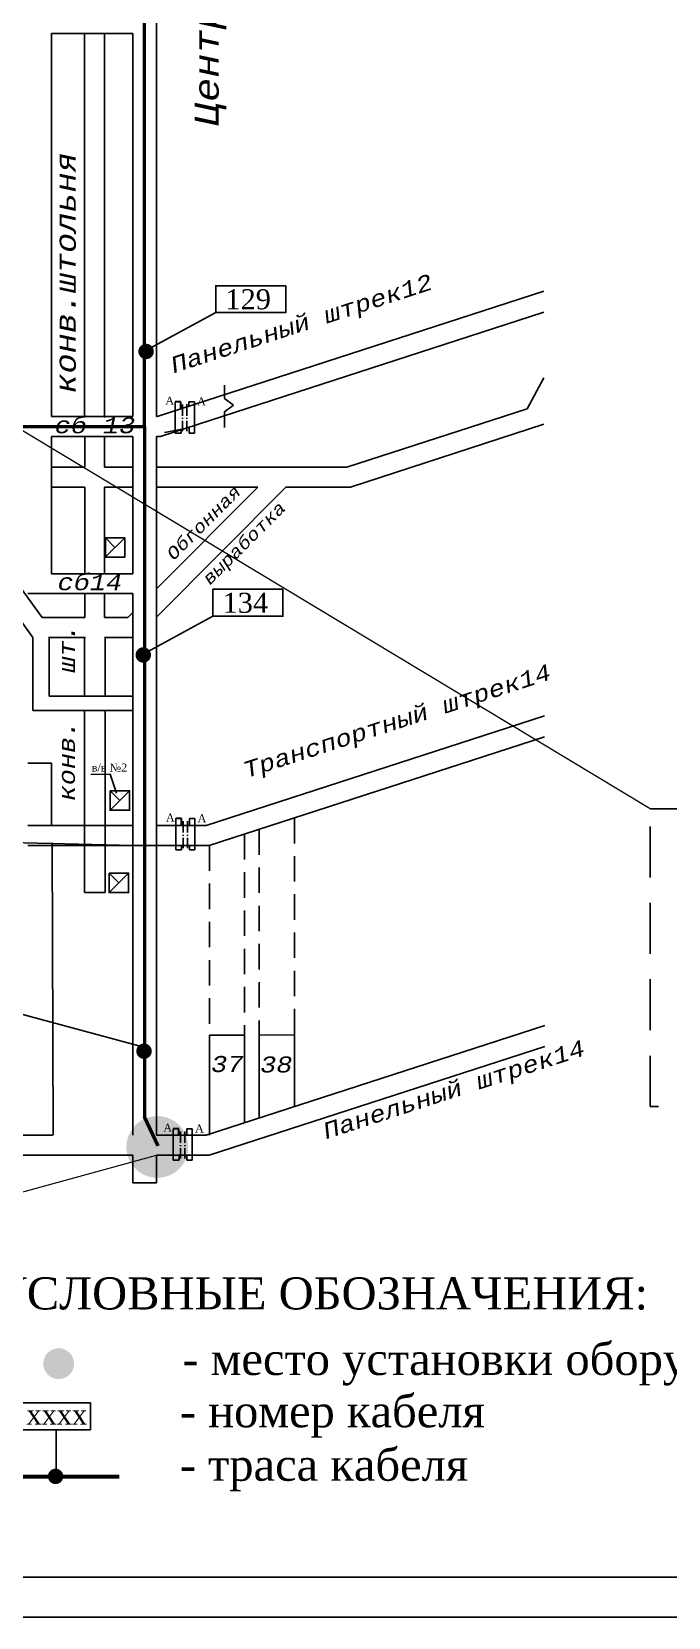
# Model space of a CAD drawing. Header units: millimetres. Extents: x 2309 to 3632, y -1063 to -766.
# Drawn here: x 2437.1 to 2516.4, y -1063.5 to -865.9 of the extents above; entities that cross this region are included whole.
import ezdxf

# ---------------------------------------------------------------- set-up
doc = ezdxf.new("R2010")
doc.units = ezdxf.units.MM
doc.header["$MEASUREMENT"] = 0
doc.linetypes.add('DASHED2', pattern=[9.524999999999995, 6.349999999999998, -3.174999999999998])
doc.linetypes.add('HIDDEN2', pattern=[4.762499999999999, 3.175, -1.5875])
for name, color, linetype in [('вен.з.г.471', 7, 'Continuous'), ('вент.зак.г.', 7, 'Continuous'), ('ГВУ', 7, 'Continuous'), ('Замер_станция', 7, 'Continuous'), ('Знаки подземные', 7, 'Continuous'), ('Надписи', 7, 'Continuous'), ('План', 7, 'Continuous'), ('Пожаропредупреждение', 1, 'Continuous'), ('Раскраска позиций ПЛА', 7, 'Continuous'), ('Усл. Обозначения', 7, 'Continuous')]:
    doc.layers.add(name, color=color, linetype=linetype)
doc.layers.add('ВР воздух', color=1, linetype='Continuous', lineweight=40)
doc.layers.add('ФЗ вода', color=1, linetype='Continuous', lineweight=40)
doc.styles.get("Standard").update_dxf_attribs({"font": 'TIMES.TTF'})
doc.styles.add('TXTRUS', font='TXTRUS.shx', dxfattribs={"height": 2})
doc.styles.add('Восстающие', font='TIMES.TTF')

# ---------------------------------------------------------------- blocks, each defined once
blk = doc.blocks.new('Вент парус')
at = {"layer": 'Усл. Обозначения'}
for p, q in [((1113.711723944435, 602.6715706248648), (1113.711723944435, 601.0049206248648)), ((1113.711723944435, 601.0049206248648), (1114.822823944435, 600.1715956248647)), ((1114.822823944435, 600.1715956248647), (1113.711723944435, 599.3382706248648)), ((1113.711723944435, 599.3382706248648), (1113.711723944435, 597.3938456248648))]:
    blk.add_line(p, q, dxfattribs=at)

msp = doc.modelspace()

# ---------------------------------------------------------------- hatches: boundary and pattern name
at = {"layer": 'Усл. Обозначения'}
h = msp.add_hatch(color=72, dxfattribs=at)
h.paths.add_polyline_path([(2454.397923219999, -834.4070035093853), (2452.695929872772, -834.3905153820754), (2452.643013569936, -839.8528213004313), (2454.345006917162, -839.8693094277412)], flags=16)
h.paths.add_polyline_path([(2444.891579348674, -899.6424535356881), (2445.682613273627, -817.9876693145072), (2456.28089030263, -818.0903405389304), (2455.489856377678, -899.7451247601111)], flags=9)
at = {"layer": 'ФЗ вода'}
h = msp.add_hatch(color=0, dxfattribs=at)
edge = h.paths.add_edge_path()
edge.add_arc((2451.339670620299, -905.7055724773132), 0.9623231349752471, 0, 360)
h = msp.add_hatch(color=0, dxfattribs=at)
edge = h.paths.add_edge_path()
edge.add_arc((2450.986368548619, -943.5305978339507), 0.9623231349752471, 0, 360)
h = msp.add_hatch(color=0, dxfattribs=at)
edge = h.paths.add_edge_path()
edge.add_arc((2451.084116184908, -992.905895491443), 0.9623231349752471, 0, 360)
h = msp.add_hatch(color=0, dxfattribs=at)
edge = h.paths.add_edge_path()
edge.add_arc((2452.739177225978, -1004.84159649917), 3.849292539900989, 0, 360)
h = msp.add_hatch(color=0, dxfattribs=at)
edge = h.paths.add_edge_path()
edge.add_arc((2440.454546753762, -1031.848780118524), 1.924646269950494, 0, 360)
h = msp.add_hatch(color=0, dxfattribs=at)
edge = h.paths.add_edge_path()
edge.add_arc((2440.067488661589, -1045.892126382572), 0.9623231349752471, 0, 360)

# ---------------------------------------------------------------- linework, layer by layer
msp.add_line((2440.130443490204, -1045.911046968851), (2440.130443490204, -1040.077290708989))
for points in [[(2309.37170776034, -1063.453786261195), (2729.37170776034, -1063.453786261195), (2729.37170776034, -766.453786261195), (2309.37170776034, -766.453786261195)], [(2329.37170776034, -1058.453786261195), (2724.37170776034, -1058.453786261195), (2724.37170776034, -771.453786261195), (2329.37170776034, -771.453786261195)], [(2460.007237031917, -900.8697668436007), (2468.719891852309, -900.8697668436007), (2468.719891852309, -897.5227497697779), (2460.007237031917, -897.5227497697779)], [(2459.653934960236, -938.6947922002381), (2468.366589780629, -938.6947922002381), (2468.366589780629, -935.3477751264153), (2459.653934960236, -935.3477751264153)], [(2435.689562566317, -1040.077290708989), (2444.40221738671, -1040.077290708989), (2444.40221738671, -1036.730273635167), (2435.689562566317, -1036.730273635167)]]:
    msp.add_lwpolyline(points, close=True)
at = {"linetype": 'DASHED2'}
msp.add_lwpolyline([(2514.108055688405, -962.6992508949326), (2648.478784381298, -962.6992508949326), (2648.478784381298, -999.8150046303763), (2514.108055688405, -999.8150046303766)], close=True, dxfattribs=at)
at = {"layer": 'вен.з.г.471', "color": 1, "lineweight": 60}
msp.add_line((2432.267710086314, -1045.911046968851), (2447.993176894094, -1045.911046968851), dxfattribs=at)
at = {"layer": 'вент.зак.г.'}
for p, q in [((2451.782101892887, -905.339422554766), (2460.007237031917, -900.8697668436007)), ((2451.428799821207, -943.1644479114034), (2459.653934960236, -938.6947922002381)), ((2451.526547457495, -992.5397455688957), (2430.182567613667, -986.7519775399581))]:
    msp.add_line(p, q, dxfattribs=at)
at = {"layer": 'ВР воздух', "color": 0, "lineweight": 20}
for p, q in [((2514.108055688405, -962.6992508949326), (2433.607572625064, -914.1853103046434)), ((2419.854345638638, -1014.857954978941), (2452.621054985318, -1005.873860276413))]:
    msp.add_line(p, q, dxfattribs=at)
at = {"layer": 'План', "color": 0}
for p, q in [((2452.619541134991, -838.3785102893457), (2452.620223024726, -913.8241193405663)), ((2439.571652023151, -866.0797877074051), (2439.57129986397, -913.8241193405663)), ((2449.682294196899, -866.0797876930403), (2449.668779003728, -913.8241193405663)), ((2439.571281544929, -916.307741530424), (2439.571155369489, -933.4141024747406)), ((2449.683871232088, -916.307741530424), (2449.683882465137, -933.4129936955046)), ((2452.620245472109, -916.307741530424), (2452.6206836004, -964.7831093033598)), ((2449.683884081505, -935.8743354242564), (2449.683892489838, -948.6782202179213)), ((2449.68389363073, -950.4155259913857), (2449.683903065947, -964.7831093033598)), ((2449.683904697878, -967.2681501755206), (2449.683928418595, -1003.389141434108)), ((2452.620706060605, -967.2681501755208), (2452.621032525112, -1003.388819404252)), ((2449.683930050471, -1005.87409793456), (2449.695139038231, -1009.313078618294)), ((2452.621054985318, -1005.873860276413), (2452.638874391072, -1009.290961871191))]:
    msp.add_line(p, q, dxfattribs=at)
at = {"layer": 'План'}
for p, q in [((2439.56970450974, -866.0797876930403), (2449.682294196899, -866.0797876930403)), ((2443.674869909676, -892.9106766265563), (2443.674869909676, -865.9937935768489)), ((2446.175888175866, -892.8065801120397), (2446.175888175866, -865.9937935768489)), ((2443.674869909676, -913.7300958171818), (2443.674869909676, -892.9106766265563)), ((2446.175888175866, -913.9382888462151), (2446.175888175866, -892.8065801120397)), ((2452.705443749906, -913.8241193405663), (2500.857725241511, -898.1936744689693)), ((2453.116686107678, -916.307741530424), (2500.861187241844, -900.8117213561345)), ((2500.872024224575, -909.0069051136971), (2498.774113426334, -912.8487624446798)), ((2476.349066855113, -920.1280323632936), (2498.774113426334, -912.8487624446798)), ((2439.57129986397, -913.8241193405663), (2449.668779003728, -913.8241193405663)), ((2452.620223024726, -913.8241193405663), (2452.705443749906, -913.8241193405663)), ((2476.808177491011, -922.5971371971036), (2500.879664235359, -914.7844627454983)), ((2439.571281544929, -916.307741530424), (2443.698842844965, -916.307741530424)), ((2443.699262101642, -920.1316121519333), (2443.698842844965, -916.307741530424)), ((2446.164189658651, -916.307741530424), (2449.683871232088, -916.307741530424)), ((2446.164189658651, -920.1313418924407), (2446.164189658651, -916.307741530424)), ((2452.62024547211, -916.307741530424), (2453.116686107678, -916.307741530424)), ((2439.571253336962, -920.1320647549118), (2443.699262101642, -920.1316121519333)), ((2446.164189658651, -920.1313418924407), (2449.6838737428, -920.1309559873735)), ((2452.620280024036, -920.1306340340286), (2476.349066855113, -920.1280323632936)), ((2439.571235154743, -922.5971371971037), (2443.699532426644, -922.5971371971037)), ((2443.700718370293, -933.4136497013526), (2443.699532426644, -922.5971371971037)), ((2446.164189658651, -922.5971371971037), (2449.683875362346, -922.5971371971037)), ((2446.164189658651, -933.4133796015282), (2446.164189658651, -922.5971371971037)), ((2452.620302316695, -922.5971371971037), (2465.246290354908, -922.5971371971037)), ((2465.246290354908, -922.5971371971037), (2452.620417039639, -935.2903072624152)), ((2468.740939262814, -922.5971371971037), (2452.620448792909, -938.8035509604418)), ((2468.740939262814, -922.5971371971037), (2476.808177491011, -922.5971371971037)), ((2430.041072274919, -931.3574312182061), (2437.25655717803, -941.3339847732699)), ((2432.939276549049, -931.3574312182061), (2438.379263648155, -938.8771414926955)), ((2439.571155369489, -933.4141024747406), (2449.683882465137, -933.4129936955046)), ((2436.631994815482, -935.8743354242564), (2449.683884081505, -935.8743354242564)), ((2443.701316773333, -938.8714418788337), (2443.700988164702, -935.8743354242564)), ((2446.164189658651, -938.8711718446193), (2446.164189658651, -935.8743354242564)), ((2449.683884081505, -935.8743354242564), (2449.683903065947, -964.7831093033598)), ((2449.683885636676, -938.2424905743488), (2449.058853207686, -938.8708544680296)), ((2438.379263087216, -938.8720253992396), (2443.701316773333, -938.8714418788337)), ((2446.164189658651, -938.8711718446193), (2449.058853207686, -938.8708544680296)), ((2452.620448792909, -938.8035509604418), (2452.6206836004, -964.7831093033598)), ((2437.25655717803, -941.3339847732699), (2437.278542144472, -941.3339847732699)), ((2437.25655717803, -941.3339847732699), (2437.25655717803, -950.4463119303903)), ((2439.266187184621, -941.3339847732699), (2443.811305469407, -941.3339847732699)), ((2439.281789605865, -941.2796110095878), (2439.281789605865, -948.6539394523907)), ((2446.182166963226, -941.3339847732699), (2449.683887666866, -941.3339847732699)), ((2439.281789605865, -948.6539394523907), (2449.688733859132, -948.6539394523907)), ((2449.683892473893, -948.6539394523907), (2449.683893650947, -950.4463119303903)), ((2437.25655717803, -950.4463119303903), (2449.74000138764, -950.4463119303903)), ((2458.801007238595, -964.7831093033598), (2500.92769781688, -951.1085980588302)), ((2459.208702761059, -967.2681501755208), (2500.931159827611, -953.7266528079517)), ((2436.610056919179, -956.9998276478966), (2439.563162949703, -956.9941543049589)), ((2439.563162949703, -956.9941543049589), (2439.563162949703, -964.7831093033598)), ((2449.683904697878, -967.2681501755208), (2338.217994165799, -964.4960236581871)), ((2436.618391188563, -964.7831093033598), (2449.683903065947, -964.7831093033598)), ((2449.683903065947, -964.7831093033598), (2449.683904697878, -967.2681501755206)), ((2452.6206836004, -964.7831093033598), (2458.801007238595, -964.7831093033598)), ((2452.6206836004, -964.7831093033598), (2452.620706060605, -967.2681501755208)), ((2436.633785347469, -967.2681501755208), (2449.683904697878, -967.2681501755208)), ((2439.664198113403, -966.9433158117245), (2439.758438676155, -1003.372325357145)), ((2449.683904697877, -967.2681501755206), (2449.683921852294, -993.3902312273195)), ((2452.620706060605, -967.2681501755208), (2459.208702761059, -967.2681501755208)), ((2452.620706060605, -967.2681501755208), (2452.621032525112, -1003.388819404252)), ((2458.801356163308, -1003.388819404252), (2500.978726707442, -989.6978572172591)), ((2459.209051685772, -1005.873860276413), (2500.982188721059, -992.3159141493157)), ((2338.217994165799, -1003.401362777793), (2439.685018271905, -1003.39023773423)), ((2452.621032525112, -1003.388819404252), (2458.801356163308, -1003.388819404252)), ((2334.111287423353, -1005.87409793456), (2449.683930050471, -1005.87409793456)), ((2452.621054985318, -1005.873860276413), (2459.209051685772, -1005.873860276413))]:
    msp.add_line(p, q, dxfattribs=at)
at = {"layer": 'План', "linetype": 'HIDDEN2'}
for p, q in [((2469.807345913635, -963.8282401500524), (2469.807345913635, -990.8893304042567)), ((2463.599025365874, -965.8432211043242), (2463.599025365874, -990.897139426301)), ((2465.431807057056, -965.24837098783), (2465.410990301791, -990.8960767021133)), ((2459.223486509295, -967.2633519421018), (2459.223486509295, -990.9081874485289))]:
    msp.add_line(p, q, dxfattribs=at)
at = {"layer": 'План'}
for points in [[(2446.268309640941, -928.9189502227241), (2448.688828757665, -928.9189502227241), (2448.688828757665, -931.3466449220866), (2446.268309640941, -931.3466449220866)], [(2446.858031937748, -960.4469245068615), (2449.278551054472, -960.4469245068615), (2449.278551054472, -962.874619206224), (2446.858031937748, -962.874619206224)], [(2446.729360478251, -970.7137543425918), (2449.149879594975, -970.7137543425918), (2449.149879594975, -973.1414490419543), (2446.729360478251, -973.1414490419543)]]:
    msp.add_lwpolyline(points, close=True, dxfattribs=at)
at = {"layer": 'Пожаропредупреждение', "lineweight": 50}
for p, q in [((2451.152368691754, -915.0659304354951), (2451.152368691754, -778.0464374706473)), ((2407.88332580608, -915.0659304354951), (2451.152368691754, -915.0659304354951)), ((2451.152368691754, -915.0659304354951), (2451.152368691754, -1001.08018911902)), ((2452.841619210759, -1004.680241033548), (2451.152368691754, -1001.08018911902))]:
    msp.add_line(p, q, dxfattribs=at)
at = {"layer": 'Раскраска позиций ПЛА', "lineweight": 30}
for p, q in [((2455.682349570005, -911.969914917504), (2454.957924793674, -911.9634526185025)), ((2455.682349570005, -912.8578024627856), (2455.682349570005, -911.969914917504)), ((2455.750681414193, -963.9213962686799), (2455.026256637862, -963.9149339696785)), ((2455.750681414193, -964.7831093033598), (2455.750681414193, -963.9213962686799)), ((2455.428377105473, -1002.592497202201), (2454.703952329142, -1002.586034903199)), ((2455.428377105473, -1003.388819404252), (2455.428377105473, -1002.592497202201))]:
    msp.add_line(p, q, dxfattribs=at)
at = {"layer": 'Раскраска позиций ПЛА'}
for p, q in [((2454.957924793674, -911.9634526185025), (2454.957924793674, -915.8733115769306)), ((2455.875379887373, -912.2988072289443), (2455.875379887373, -913.7152627080452)), ((2456.416929966351, -912.2867923578813), (2456.416929966351, -913.716451455974)), ((2456.672747541766, -912.5363148734332), (2456.672747541766, -911.9622826854375)), ((2456.672747541766, -911.9622826854375), (2457.348952580965, -911.9694622033846)), ((2457.348952580965, -911.9694622033846), (2457.348952580965, -915.8697515710062)), ((2443.674869909676, -913.7300958171818), (2443.678318885271, -913.857211402689)), ((2455.874530655884, -914.3568608628555), (2455.874530655884, -915.6589260481512)), ((2455.875379887373, -913.9853147022873), (2455.875379887373, -914.1010528980526)), ((2456.416080734863, -914.3580496107843), (2456.416080734863, -915.6373078776421)), ((2456.416929966351, -913.9865034502161), (2456.416929966351, -914.1022416459814)), ((2443.698842844965, -916.307741530424), (2446.164189658651, -916.307741530424)), ((2453.612495804621, -915.8224224297653), (2456.043349007961, -915.346449783028)), ((2454.957924793674, -915.8733115769306), (2455.692742879799, -915.8715828179018)), ((2455.692742879799, -915.8715828179018), (2455.692742879799, -915.4716530435272)), ((2456.685914168304, -915.8693769543411), (2456.685914168304, -915.149308020381)), ((2457.348952580965, -915.8698238260258), (2456.685914168304, -915.8693769543411)), ((2448.689415538091, -928.9173702784929), (2446.258486863389, -931.3562195236727)), ((2446.275227339109, -928.9275527192578), (2447.464105423169, -930.145664917283)), ((2447.162996245013, -931.2740482705667), (2447.172642099338, -931.2740482705667)), ((2443.686958917369, -941.2509422041469), (2443.686958917369, -948.6846279886422)), ((2446.225917583588, -941.2509422041469), (2446.225917583588, -948.691280227363)), ((2443.686958917369, -950.4341992407644), (2443.686958917369, -973.1147831434416)), ((2446.225917583588, -950.4142425246023), (2446.225917583588, -973.1147831434416)), ((2449.279137834898, -960.4453445626302), (2446.848209160196, -962.8841938078101)), ((2446.864949635916, -960.4555270033952), (2448.053827719976, -961.6736392014204)), ((2455.026256637862, -963.9149339696785), (2455.026256637862, -967.8247929281066)), ((2455.943711731562, -964.2502885801202), (2455.943711731562, -965.6667440592212)), ((2456.48526181054, -964.2382737090572), (2456.48526181054, -965.66793280715)), ((2456.741079385954, -964.7831093033598), (2456.741079385954, -963.9137640366134)), ((2456.741079385954, -963.9137640366134), (2457.417284425153, -963.9209435545606)), ((2457.417284425153, -963.9209435545606), (2457.417284425153, -967.8212329221822)), ((2455.943711731562, -965.9367960534632), (2455.943711731562, -966.0525342492285)), ((2456.48526181054, -965.9379848013921), (2456.48526181054, -966.0537229971574)), ((2455.026256637862, -967.8247929281066), (2455.761074723987, -967.8230641690777)), ((2455.761074723987, -967.8230641690777), (2455.761074723987, -967.2681501755208)), ((2455.942862500073, -966.3083422140314), (2455.942862500073, -967.6104073993272)), ((2456.484412579051, -966.3095309619603), (2456.484412579051, -967.5887892288181)), ((2456.754246012492, -967.820858305517), (2456.754246012492, -967.2681501755208)), ((2457.417284425153, -967.8213051772018), (2456.754246012492, -967.820858305517)), ((2449.150466375401, -970.7121743983605), (2446.719537700699, -973.1510236435404)), ((2446.736278176419, -970.7223568391255), (2447.925156260479, -971.9404690371507)), ((2454.703952329142, -1002.586034903199), (2454.703952329142, -1006.495893861627)), ((2455.621407422841, -1002.921389513641), (2455.621407422841, -1004.337844992742)), ((2456.16295750182, -1002.909374642578), (2456.16295750182, -1004.339033740671)), ((2456.418775077234, -1003.388819404252), (2456.418775077234, -1002.584864970134)), ((2456.418775077234, -1002.584864970134), (2457.094980116433, -1002.592044488081)), ((2457.094980116433, -1002.592044488081), (2457.094980116433, -1006.492333855703)), ((2455.620558191353, -1004.979443147552), (2455.620558191353, -1006.281508332848)), ((2455.621407422841, -1004.607896986984), (2455.621407422841, -1004.723635182749)), ((2456.162108270331, -1004.980631895481), (2456.162108270331, -1006.259890162339)), ((2456.16295750182, -1004.609085734913), (2456.16295750182, -1004.724823930678)), ((2454.703952329142, -1006.495893861627), (2455.438770415267, -1006.494165102598)), ((2455.438770415267, -1006.494165102598), (2455.438770415267, -1005.873860276413)), ((2456.431941703772, -1006.491959239038), (2456.431941703772, -1005.873860276413)), ((2457.094980116433, -1006.492406110722), (2456.431941703772, -1006.491959239038))]:
    msp.add_line(p, q, dxfattribs=at)
at = {"layer": 'Раскраска позиций ПЛА', "color": 21}
for p, q in [((2439.521277921396, -913.7898190362253), (2439.521277921396, -913.7898190362253)), ((2443.698842844965, -916.307741530424), (2446.164189658651, -916.307741530424)), ((2449.683903065947, -964.7831093033598), (2449.683904697878, -967.2681501755206)), ((2452.6206836004, -964.7831093033598), (2452.620706060605, -967.2681501755208)), ((2449.683904697878, -967.2681501755206), (2452.620706060605, -967.2681501755208))]:
    msp.add_line(p, q, dxfattribs=at)
at = {"layer": 'Раскраска позиций ПЛА', "lineweight": -2}
for p, q in [((2446.882509725448, -958.4013176440308), (2444.451447323608, -958.4341468360567)), ((2447.63811130219, -960.7321708154545), (2446.882509725448, -958.4013176440308)), ((2446.225917583588, -964.7831093033598), (2449.683903065947, -964.7831093033598)), ((2459.223486509295, -990.9081874485289), (2463.599025365874, -990.897139426301)), ((2459.223486509295, -990.9081874485289), (2459.223486509295, -1003.388819404252)), ((2463.599025365874, -990.897139426301), (2463.599025365874, -1001.831474629302)), ((2465.410990301791, -990.8960767021133), (2465.402589845301, -1001.246029572603)), ((2465.410990301791, -990.8960767021133), (2469.807345913635, -990.885792223559)), ((2469.807345913635, -990.885792223559), (2469.807345913635, -999.8162261496658)), ((2449.695139038231, -1009.313078618294), (2452.638874391072, -1009.290961871191))]:
    msp.add_line(p, q, dxfattribs=at)
at = {"layer": 'Раскраска позиций ПЛА', "color": 151}
msp.add_line((2449.683903065947, -964.7831093033598), (2449.683904697878, -967.2681501755206), dxfattribs=at)
at = {"layer": 'Раскраска позиций ПЛА', "color": 0}
msp.add_line((2443.686958917369, -973.1147831434416), (2446.225917583588, -973.1147831434416), dxfattribs=at)

# ---------------------------------------------------------------- block references
at = {"layer": 'Знаки подземные'}
msp.add_blockref('Вент парус', (1347.398668759832, -1512.573225020779), dxfattribs=at)

# ---------------------------------------------------------------- texts
msp.add_text('УСЛОВНЫЕ ОБОЗНАЧЕНИЯ:', height=4).set_placement((2432.212551873587, -1025.087846287201))
at = {"char_height": 4, "width": 95.27452463454236, "attachment_point": 1}
for s, insert in [('{\\fTimes New Roman|b0|i0|c204|p18;- место установки оборудования}', (2455.859828953443, -1029.261634407485)), ('{\\fTimes New Roman|b0|i0|c204|p18;- номер кабеля\\P- траса кабеля}', (2455.535725689885, -1035.771003401032))]:
    msp.add_mtext(s, dxfattribs=dict(at, insert=insert))
at = {"layer": 'ГВУ', "color": 0, "char_height": 2.5, "width": 7.906292634240002, "attachment_point": 1}
for s, insert in [('129', (2461.216365470569, -897.9486697780785)), ('134', (2460.863063398889, -935.7736951347159)), ('{\\fTimes New Roman|b0|i0|c204|p18;xxxx}', (2436.447179816435, -1036.930882498444))]:
    msp.add_mtext(s, dxfattribs=dict(at, insert=insert))
at = {"layer": 'Замер_станция', "color": 7, "lineweight": 25, "style": 'Восстающие'}
for p in [(2453.737384504547, -912.3322085099692), (2457.685800711049, -912.4175645041012), (2453.805716348736, -964.2836898611451), (2457.754132555237, -964.3690458552771), (2453.483412040016, -1002.954790794666), (2457.431828246517, -1003.040146788798)]:
    msp.add_text('А', height=1, dxfattribs=at).set_placement(p)
at = {"layer": 'Надписи', "attachment_point": 1, "style": 'TXTRUS'}
for s, insert, char_height, width, rotation in [('{\\fCourier New|b0|i1|c204|p49;Центральная грузовая штольня}', (2457.375542834959, -877.6139819562347), 3, 124.6, 90), ('{\\fCourier New|b0|i1|c204|p49;конв.штольня }', (2440.088322225192, -910.9567408054957), 2.5, 43.27518801334808, 90), ('{\\fCourier New|b0|i1|c204|p49;Панельный штрек12}', (2454.167255199812, -906.5239640353594), 2, 121.7, 18), ('{\\fCourier New|b0|i1|c204|p49;Обгонная }', (2453.719210549471, -930.7560298972548), 1.5, 86.7, 45), ('{\\fCourier New|b0|i1|c204|p49;выработка}', (2458.228661333175, -933.8341999103093), 1.5, 81.6, 45), ('{\\fCourier New|b0|i1|c204|p49;конв.   шт.\\H1.25x; }', (2440.473618476853, -961.7608779755312), 2, 41.2, 90), ('{\\fCourier New|b0|i1|c204|p49;Транспортный штрек14}', (2463.190164930436, -956.9945064393327), 2, 83.4, 18.000000000000004), ('{\\fCourier New|b0|i1|c204|p49;Панельный штрек14}', (2473.136357198379, -1001.980777283875), 2, 83.4, 18.000000000000004)]:
    msp.add_mtext(s, dxfattribs=dict(at, insert=insert, char_height=char_height, width=width, rotation=rotation))
at = {"layer": 'Надписи', "char_height": 2, "style": 'TXTRUS'}
for s, insert, width, attachment_point in [('{\\fCourier New|b0|i1|c204|p49;сб 13}', (2439.958293534495, -913.9016072908714), 11.1717712639298, 1), ('{\\fCourier New|b0|i1|c204|p49;сб14}', (2440.323124691963, -933.4573350126934), 10.2, 1), ('{\\fCourier New|b0|i1|c204|p49;37}', (2461.443533481078, -994.5209459437833), 5.6, 5), ('{\\fCourier New|b0|i1|c204|p49;38}', (2467.546680646882, -994.57925817654), 5.6, 5)]:
    msp.add_mtext(s, dxfattribs=dict(at, insert=insert, width=width, attachment_point=attachment_point))
at = {"layer": 'Раскраска позиций ПЛА', "lineweight": -2, "insert": (2444.564494388271, -957.0566461610465), "char_height": 1, "width": 12, "attachment_point": 1}
msp.add_mtext('{\\fTimes New Roman|b0|i0|c204|p18;в/в №2}', dxfattribs=at)

doc.saveas('drawing.dxf')
